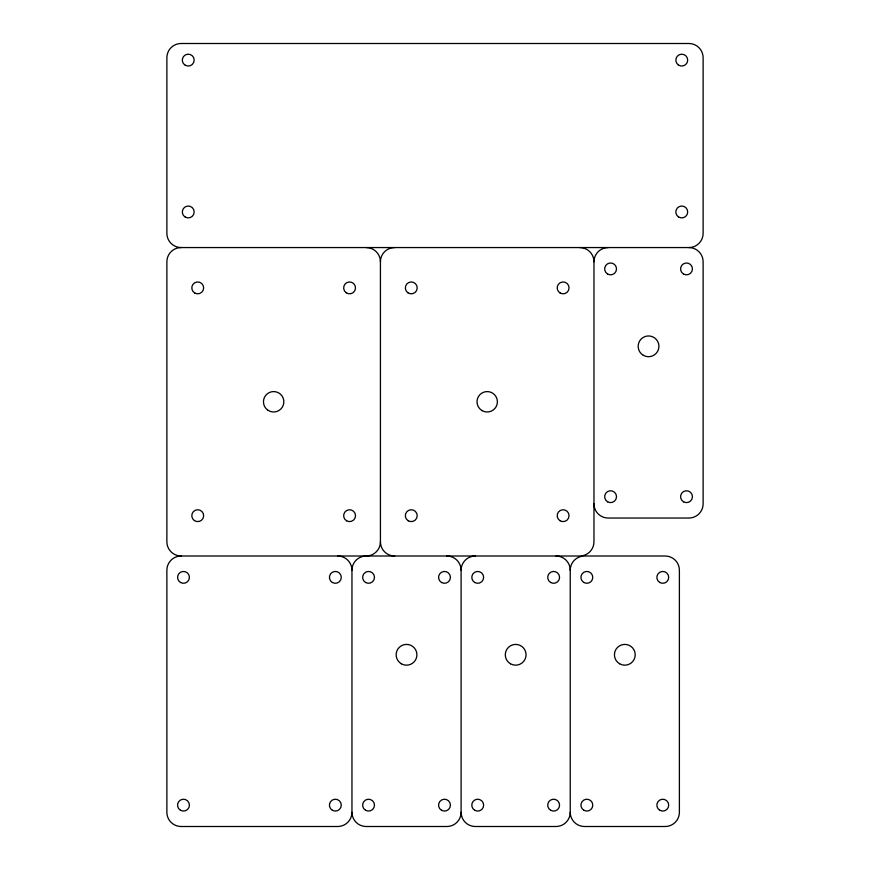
<?xml version="1.0" encoding="UTF-8"?>
<svg xmlns="http://www.w3.org/2000/svg" width="870" height="870" viewBox="0 0 870 870"><rect width="100%" height="100%" fill="white"/><g stroke="black" fill="none" stroke-linecap="round" stroke-linejoin="round"><path stroke-width="1.3" d="M181.123 247.558L688.877 247.558A14.235 14.235 0 0 0 703.123 233.323L703.123 57.735A14.235 14.235 0 0 0 688.877 43.5L181.123 43.5A14.235 14.235 0 0 0 166.877 57.735L166.877 233.323A14.235 14.235 0 0 0 181.123 247.558A14.235 14.235 0 0 0 166.877 261.794L166.877 541.771A14.235 14.235 0 0 0 181.123 556.006L579.735 556.006A14.235 14.235 0 0 0 593.971 541.771L593.971 261.794A14.235 14.235 0 0 1 608.206 247.558M570.241 570.241L570.241 812.265A14.235 14.235 0 0 0 584.477 826.5L665.158 826.5A14.235 14.235 0 0 0 679.394 812.265L679.394 570.241A14.235 14.235 0 0 0 665.158 556.006L584.477 556.006A14.235 14.235 0 0 0 570.241 570.241A14.235 14.235 0 0 0 556.006 556.006M475.335 556.006A14.235 14.235 0 0 0 461.1 570.241L461.1 812.265A14.235 14.235 0 0 0 475.335 826.5L556.006 826.5A14.235 14.235 0 0 0 570.241 812.265M366.194 247.558A14.235 14.235 0 0 1 380.429 261.794L380.429 541.771A14.235 14.235 0 0 0 394.665 556.006M380.429 541.771A14.235 14.235 0 0 1 366.194 556.006A14.235 14.235 0 0 0 351.958 570.241L351.958 812.265A14.235 14.235 0 0 0 366.194 826.5L446.865 826.5A14.235 14.235 0 0 0 461.1 812.265M351.958 812.265A14.235 14.235 0 0 1 337.723 826.5L181.123 826.5A14.235 14.235 0 0 1 166.877 812.265L166.877 570.241A14.235 14.235 0 0 1 181.123 556.006M337.723 556.006A14.235 14.235 0 0 1 351.958 570.241M446.865 556.006A14.235 14.235 0 0 1 461.1 570.241M380.429 261.794A14.235 14.235 0 0 1 394.665 247.558M579.735 247.558A14.235 14.235 0 0 1 593.971 261.794M688.877 247.558A14.235 14.235 0 0 1 703.123 261.794L703.123 503.806A14.235 14.235 0 0 1 688.877 518.041L608.206 518.041A14.235 14.235 0 0 1 593.971 503.806M180.525 582.498A5.927 5.927 0 0 0 189.421 577.365A5.927 5.927 0 0 0 180.525 572.232A5.927 5.927 0 0 0 180.525 582.498M332.383 582.498A5.927 5.927 0 0 0 341.279 577.365A5.927 5.927 0 0 0 332.383 572.232A5.927 5.927 0 0 0 332.383 582.498M180.525 810.285A5.927 5.927 0 0 0 189.421 805.141A5.927 5.927 0 0 0 180.525 800.008A5.927 5.927 0 0 0 180.525 810.285M332.383 810.285A5.927 5.927 0 0 0 341.279 805.141A5.927 5.927 0 0 0 332.383 800.008A5.927 5.927 0 0 0 332.383 810.285M401.331 663.777A10.386 10.386 0 0 0 416.915 654.784A10.386 10.386 0 0 0 401.331 645.79A10.386 10.386 0 0 0 401.331 663.777M441.525 810.285A5.927 5.927 0 0 0 450.421 805.141A5.927 5.927 0 0 0 441.525 800.008A5.927 5.927 0 0 0 441.525 810.285M365.596 810.285A5.927 5.927 0 0 0 374.491 805.141A5.927 5.927 0 0 0 365.596 800.008A5.927 5.927 0 0 0 365.596 810.285M365.596 582.498A5.927 5.927 0 0 0 374.491 577.365A5.927 5.927 0 0 0 365.596 572.232A5.927 5.927 0 0 0 365.596 582.498M441.525 582.498A5.927 5.927 0 0 0 450.421 577.365A5.927 5.927 0 0 0 441.525 572.232A5.927 5.927 0 0 0 441.525 582.498M510.483 663.777A10.386 10.386 0 0 0 526.056 654.784A10.386 10.386 0 0 0 510.483 645.79A10.386 10.386 0 0 0 510.483 663.777M550.666 810.285A5.927 5.927 0 0 0 559.573 805.141A5.927 5.927 0 0 0 550.666 800.008A5.927 5.927 0 0 0 550.666 810.285M474.748 810.285A5.927 5.927 0 0 0 483.644 805.141A5.927 5.927 0 0 0 474.748 800.008A5.927 5.927 0 0 0 474.748 810.285M474.748 582.498A5.927 5.927 0 0 0 483.644 577.365A5.927 5.927 0 0 0 474.748 572.232A5.927 5.927 0 0 0 474.748 582.498M550.666 582.498A5.927 5.927 0 0 0 559.573 577.365A5.927 5.927 0 0 0 550.666 572.232A5.927 5.927 0 0 0 550.666 582.498M619.625 663.777A10.386 10.386 0 0 0 635.209 654.784A10.386 10.386 0 0 0 619.625 645.79A10.386 10.386 0 0 0 619.625 663.777M659.819 810.285A5.927 5.927 0 0 0 668.715 805.141A5.927 5.927 0 0 0 659.819 800.008A5.927 5.927 0 0 0 659.819 810.285M583.89 810.285A5.927 5.927 0 0 0 592.785 805.141A5.927 5.927 0 0 0 583.89 800.008A5.927 5.927 0 0 0 583.89 810.285M583.89 582.498A5.927 5.927 0 0 0 592.785 577.365A5.927 5.927 0 0 0 583.89 572.232A5.927 5.927 0 0 0 583.89 582.498M659.819 582.498A5.927 5.927 0 0 0 668.715 577.365A5.927 5.927 0 0 0 659.819 572.232A5.927 5.927 0 0 0 659.819 582.498M267.677 410.053A10.201 10.201 0 0 0 283.805 402.821A10.201 10.201 0 0 0 269.483 392.468A10.201 10.201 0 0 0 267.677 410.053M346.26 292.798A5.927 5.927 0 0 0 355.504 288.318A5.927 5.927 0 0 0 346.989 282.554A5.927 5.927 0 0 0 346.26 292.798M194.76 293.027A5.927 5.927 0 0 0 203.656 287.894A5.927 5.927 0 0 0 194.76 282.75A5.927 5.927 0 0 0 194.76 293.027M194.401 520.586A5.927 5.927 0 0 0 203.645 516.095A5.927 5.927 0 0 0 195.13 510.342A5.927 5.927 0 0 0 194.401 520.586M346.619 520.815A5.927 5.927 0 0 0 355.515 515.671A5.927 5.927 0 0 0 346.619 510.538A5.927 5.927 0 0 0 346.619 520.815M560.16 520.815A5.927 5.927 0 0 0 569.056 515.671A5.927 5.927 0 0 0 560.16 510.538A5.927 5.927 0 0 0 560.16 520.815M408.302 520.815A5.927 5.927 0 0 0 417.208 515.671A5.927 5.927 0 0 0 408.302 510.538A5.927 5.927 0 0 0 408.302 520.815M407.943 292.798A5.927 5.927 0 0 0 417.187 288.318A5.927 5.927 0 0 0 408.683 282.554A5.927 5.927 0 0 0 407.943 292.798M560.16 293.027A5.927 5.927 0 0 0 569.056 287.894A5.927 5.927 0 0 0 560.16 282.75A5.927 5.927 0 0 0 560.16 293.027M482.1 410.618A10.201 10.201 0 0 0 497.401 401.777A10.201 10.201 0 0 0 482.1 392.946A10.201 10.201 0 0 0 482.1 410.618M678.437 65.022A5.927 5.927 0 0 0 687.681 60.53A5.927 5.927 0 0 0 679.176 54.777A5.927 5.927 0 0 0 678.437 65.022M185.267 65.25A5.927 5.927 0 0 0 194.173 60.106A5.927 5.927 0 0 0 185.267 54.973A5.927 5.927 0 0 0 185.267 65.25M185.267 217.098A5.927 5.927 0 0 0 194.173 211.965A5.927 5.927 0 0 0 185.267 206.832A5.927 5.927 0 0 0 185.267 217.098M678.437 216.88A5.927 5.927 0 0 0 687.681 212.389A5.927 5.927 0 0 0 679.176 206.625A5.927 5.927 0 0 0 678.437 216.88M683.548 274.05A5.927 5.927 0 0 0 692.444 268.906A5.927 5.927 0 0 0 683.548 263.773A5.927 5.927 0 0 0 683.548 274.05M607.619 274.05A5.927 5.927 0 0 0 616.515 268.906A5.927 5.927 0 0 0 607.619 263.773A5.927 5.927 0 0 0 607.619 274.05M607.619 501.827A5.927 5.927 0 0 0 616.515 496.694A5.927 5.927 0 0 0 607.619 491.55A5.927 5.927 0 0 0 607.619 501.827M683.548 501.827A5.927 5.927 0 0 0 692.444 496.694A5.927 5.927 0 0 0 683.548 491.55A5.927 5.927 0 0 0 683.548 501.827M643.354 355.319A10.386 10.386 0 0 0 658.927 346.325A10.386 10.386 0 0 0 643.354 337.332A10.386 10.386 0 0 0 643.354 355.319"/></g></svg>
